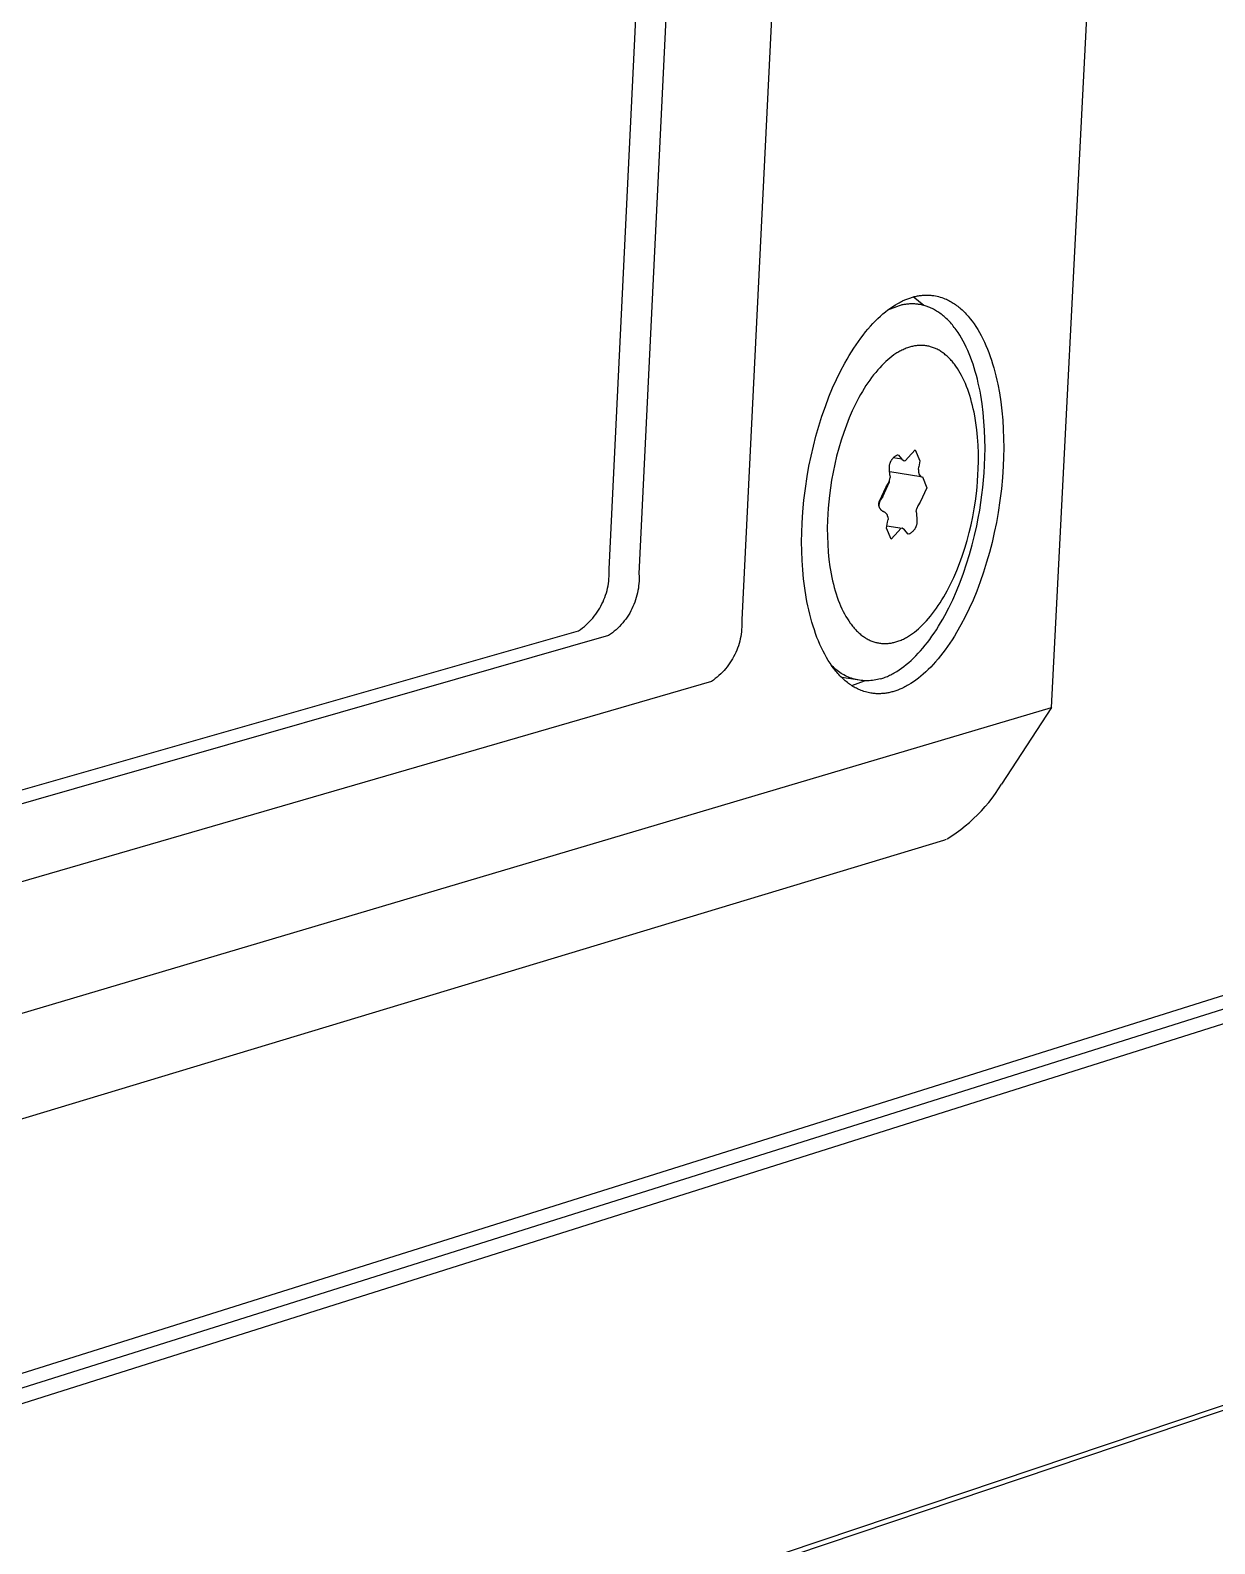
# Model space of a CAD drawing. Header units: millimetres. Extents: x -573 to 3430, y 0 to 3769.
# Drawn here: x 1743.19 to 1770.36, y 301.5 to 336.22 of the extents above; entities that cross this region are included whole.
import ezdxf

# ---------------------------------------------------------------- set-up
doc = ezdxf.new("R2010")
doc.units = ezdxf.units.MM
doc.layers.add('01 Basic thick', color=7, linetype='Continuous', lineweight=35)

msp = doc.modelspace()

# ---------------------------------------------------------------- linework, layer by layer
at = {"layer": '01 Basic thick', "lineweight": -3}
for p, q in [((1766.614, 320.687), (1768.791, 363.261)), ((1761.218, 357.505), (1759.505, 322.7)), ((1756.461, 323.862), (1758.026, 356.199)), ((1758.719, 356.116), (1757.147, 323.753)), ((1839.818, 335.619), (1560.049, 247.367)), ((1840.007, 335.393), (1560.294, 246.942)), ((1834.781, 334.295), (1573.54, 252.074)), ((1763.119, 329.905), (1762.851, 329.8)), ((1762.86, 329.808), (1762.917, 329.849)), ((1762.917, 329.849), (1762.973, 329.888)), ((1762.973, 329.888), (1763.03, 329.924)), ((1763.03, 329.924), (1763.086, 329.957)), ((1763.086, 329.957), (1763.114, 329.973)), ((1763.114, 329.973), (1763.142, 329.988)), ((1763.14, 329.911), (1763.119, 329.905)), ((1763.16, 329.916), (1763.14, 329.911)), ((1763.142, 329.988), (1763.169, 330.002)), ((1763.181, 329.921), (1763.16, 329.916)), ((1763.169, 330.002), (1763.197, 330.015)), ((1763.202, 329.925), (1763.181, 329.921)), ((1763.197, 330.015), (1763.244, 330.036)), ((1763.223, 329.929), (1763.202, 329.925)), ((1763.245, 329.932), (1763.223, 329.929)), ((1763.244, 330.036), (1763.29, 330.055)), ((1763.266, 329.936), (1763.245, 329.932)), ((1763.287, 329.938), (1763.266, 329.936)), ((1763.308, 329.941), (1763.287, 329.938)), ((1763.29, 330.055), (1763.335, 330.073)), ((1763.329, 329.943), (1763.308, 329.941)), ((1763.351, 329.944), (1763.329, 329.943)), ((1763.335, 330.073), (1763.381, 330.088)), ((1763.372, 329.945), (1763.351, 329.944)), ((1763.393, 329.946), (1763.372, 329.945)), ((1763.381, 330.088), (1763.403, 330.095)), ((1763.415, 329.946), (1763.393, 329.946)), ((1763.403, 330.095), (1763.426, 330.102)), ((1763.436, 329.946), (1763.415, 329.946)), ((1763.426, 330.102), (1763.448, 330.108)), ((1763.457, 329.946), (1763.436, 329.946)), ((1763.684, 329.912), (1763.441, 330.106)), ((1763.448, 330.108), (1763.471, 330.114)), ((1763.479, 329.945), (1763.457, 329.946)), ((1763.471, 330.114), (1763.493, 330.119)), ((1763.5, 329.943), (1763.479, 329.945)), ((1763.493, 330.119), (1763.516, 330.124)), ((1763.521, 329.941), (1763.5, 329.943)), ((1763.516, 330.124), (1763.539, 330.128)), ((1763.543, 329.939), (1763.521, 329.941)), ((1763.539, 330.128), (1763.561, 330.132)), ((1763.564, 329.936), (1763.543, 329.939)), ((1763.561, 330.132), (1763.583, 330.136)), ((1763.586, 329.933), (1763.564, 329.936)), ((1763.583, 330.136), (1763.605, 330.139)), ((1763.607, 329.929), (1763.586, 329.933)), ((1763.605, 330.139), (1763.627, 330.141)), ((1763.628, 329.925), (1763.607, 329.929)), ((1763.627, 330.141), (1763.649, 330.143)), ((1763.65, 329.92), (1763.628, 329.925)), ((1763.649, 330.143), (1763.671, 330.145)), ((1763.671, 329.915), (1763.65, 329.92)), ((1763.671, 330.145), (1763.693, 330.147)), ((1763.692, 329.909), (1763.671, 329.915)), ((1763.714, 329.903), (1763.692, 329.909)), ((1763.693, 330.147), (1763.715, 330.147)), ((1763.735, 329.897), (1763.714, 329.903)), ((1763.715, 330.147), (1763.737, 330.148)), ((1763.756, 329.889), (1763.735, 329.897)), ((1763.737, 330.148), (1763.759, 330.148)), ((1763.777, 329.882), (1763.756, 329.889)), ((1763.759, 330.148), (1763.781, 330.148)), ((1763.798, 329.874), (1763.777, 329.882)), ((1763.781, 330.148), (1763.803, 330.147)), ((1763.824, 329.863), (1763.798, 329.874)), ((1763.803, 330.147), (1763.825, 330.146)), ((1763.85, 329.852), (1763.824, 329.863)), ((1763.825, 330.146), (1763.847, 330.144)), ((1763.847, 330.144), (1763.87, 330.142)), ((1763.876, 329.84), (1763.85, 329.852)), ((1763.87, 330.142), (1763.892, 330.139)), ((1763.892, 330.139), (1763.914, 330.136)), ((1763.914, 330.136), (1763.95, 330.13)), ((1763.95, 330.13), (1763.987, 330.123)), ((1763.987, 330.123), (1764.023, 330.114)), ((1764.023, 330.114), (1764.059, 330.104)), ((1764.059, 330.104), (1764.095, 330.093)), ((1764.095, 330.093), (1764.131, 330.08)), ((1764.131, 330.08), (1764.167, 330.066)), ((1764.167, 330.066), (1764.203, 330.051)), ((1764.203, 330.051), (1764.229, 330.038)), ((1764.229, 330.038), (1764.255, 330.025)), ((1764.255, 330.025), (1764.281, 330.011)), ((1764.281, 330.011), (1764.307, 329.997)), ((1764.307, 329.997), (1764.333, 329.982)), ((1764.333, 329.982), (1764.359, 329.966)), ((1764.359, 329.966), (1764.384, 329.949)), ((1764.384, 329.949), (1764.41, 329.931)), ((1764.41, 329.931), (1764.435, 329.913)), ((1764.435, 329.913), (1764.46, 329.894)), ((1764.46, 329.894), (1764.485, 329.874)), ((1764.485, 329.874), (1764.51, 329.853)), ((1764.51, 329.853), (1764.535, 329.832)), ((1762.459, 329.435), (1762.516, 329.497)), ((1762.516, 329.497), (1762.573, 329.556)), ((1762.573, 329.556), (1762.631, 329.612)), ((1762.631, 329.612), (1762.688, 329.665)), ((1762.688, 329.665), (1762.745, 329.716)), ((1762.745, 329.716), (1762.803, 329.763)), ((1762.803, 329.763), (1762.86, 329.808)), ((1763.901, 329.827), (1763.876, 329.84)), ((1763.927, 329.813), (1763.901, 329.827)), ((1763.952, 329.798), (1763.927, 329.813)), ((1763.977, 329.783), (1763.952, 329.798)), ((1764.002, 329.767), (1763.977, 329.783)), ((1764.027, 329.75), (1764.002, 329.767)), ((1764.052, 329.733), (1764.027, 329.75)), ((1764.077, 329.714), (1764.052, 329.733)), ((1764.101, 329.695), (1764.077, 329.714)), ((1764.126, 329.675), (1764.101, 329.695)), ((1764.15, 329.655), (1764.126, 329.675)), ((1764.174, 329.633), (1764.15, 329.655)), ((1764.198, 329.611), (1764.174, 329.633)), ((1764.222, 329.589), (1764.198, 329.611)), ((1764.245, 329.565), (1764.222, 329.589)), ((1764.268, 329.541), (1764.245, 329.565)), ((1764.291, 329.516), (1764.268, 329.541)), ((1764.314, 329.49), (1764.291, 329.516)), ((1764.535, 329.832), (1764.559, 329.81)), ((1764.559, 329.81), (1764.583, 329.787)), ((1764.583, 329.787), (1764.607, 329.764)), ((1764.607, 329.764), (1764.631, 329.739)), ((1764.631, 329.739), (1764.655, 329.714)), ((1764.655, 329.714), (1764.678, 329.689)), ((1764.678, 329.689), (1764.702, 329.662)), ((1764.702, 329.662), (1764.725, 329.635)), ((1764.725, 329.635), (1764.747, 329.607)), ((1764.747, 329.607), (1764.792, 329.549)), ((1764.792, 329.549), (1764.836, 329.489)), ((1762.182, 329.086), (1762.235, 329.16)), ((1762.235, 329.16), (1762.29, 329.232)), ((1762.29, 329.232), (1762.346, 329.302)), ((1762.346, 329.302), (1762.402, 329.37)), ((1762.402, 329.37), (1762.459, 329.435)), ((1764.337, 329.464), (1764.314, 329.49)), ((1764.359, 329.436), (1764.337, 329.464)), ((1764.381, 329.408), (1764.359, 329.436)), ((1764.403, 329.38), (1764.381, 329.408)), ((1764.424, 329.35), (1764.403, 329.38)), ((1764.467, 329.289), (1764.424, 329.35)), ((1764.508, 329.226), (1764.467, 329.289)), ((1764.548, 329.159), (1764.508, 329.226)), ((1764.585, 329.092), (1764.548, 329.159)), ((1764.836, 329.489), (1764.878, 329.425)), ((1764.878, 329.425), (1764.92, 329.359)), ((1764.92, 329.359), (1764.96, 329.29)), ((1764.96, 329.29), (1764.999, 329.219)), ((1764.999, 329.219), (1765.036, 329.145)), ((1761.972, 328.764), (1762.023, 328.848)), ((1762.023, 328.848), (1762.076, 328.93)), ((1762.076, 328.93), (1762.128, 329.009)), ((1762.128, 329.009), (1762.182, 329.086)), ((1763.043, 328.805), (1763.02, 328.79)), ((1763.066, 328.82), (1763.043, 328.805)), ((1763.089, 328.834), (1763.066, 328.82)), ((1763.112, 328.847), (1763.089, 328.834)), ((1763.134, 328.86), (1763.112, 328.847)), ((1763.157, 328.872), (1763.134, 328.86)), ((1763.18, 328.884), (1763.157, 328.872)), ((1763.205, 328.896), (1763.18, 328.884)), ((1763.23, 328.908), (1763.205, 328.896)), ((1763.256, 328.918), (1763.23, 328.908)), ((1763.281, 328.928), (1763.256, 328.918)), ((1763.305, 328.938), (1763.281, 328.928)), ((1763.33, 328.946), (1763.305, 328.938)), ((1763.355, 328.954), (1763.33, 328.946)), ((1763.379, 328.961), (1763.355, 328.954)), ((1763.401, 328.967), (1763.379, 328.961)), ((1763.422, 328.972), (1763.401, 328.967)), ((1763.444, 328.976), (1763.422, 328.972)), ((1763.465, 328.981), (1763.444, 328.976)), ((1763.487, 328.984), (1763.465, 328.981)), ((1763.509, 328.987), (1763.487, 328.984)), ((1763.531, 328.99), (1763.509, 328.987)), ((1763.553, 328.991), (1763.531, 328.99)), ((1763.575, 328.993), (1763.553, 328.991)), ((1763.597, 328.994), (1763.575, 328.993)), ((1763.619, 328.994), (1763.597, 328.994)), ((1763.641, 328.993), (1763.619, 328.994)), ((1763.663, 328.992), (1763.641, 328.993)), ((1763.685, 328.991), (1763.663, 328.992)), ((1763.707, 328.989), (1763.685, 328.991)), ((1763.729, 328.986), (1763.707, 328.989)), ((1763.751, 328.983), (1763.729, 328.986)), ((1763.773, 328.979), (1763.751, 328.983)), ((1763.795, 328.974), (1763.773, 328.979)), ((1763.817, 328.969), (1763.795, 328.974)), ((1763.839, 328.963), (1763.817, 328.969)), ((1763.861, 328.957), (1763.839, 328.963)), ((1763.883, 328.949), (1763.861, 328.957)), ((1763.904, 328.942), (1763.883, 328.949)), ((1763.926, 328.933), (1763.904, 328.942)), ((1763.948, 328.924), (1763.926, 328.933)), ((1763.969, 328.914), (1763.948, 328.924)), ((1763.991, 328.904), (1763.969, 328.914)), ((1764.012, 328.893), (1763.991, 328.904)), ((1764.034, 328.881), (1764.012, 328.893)), ((1764.055, 328.868), (1764.034, 328.881)), ((1764.076, 328.855), (1764.055, 328.868)), ((1764.096, 328.842), (1764.076, 328.855)), ((1764.116, 328.827), (1764.096, 328.842)), ((1764.137, 328.813), (1764.116, 328.827)), ((1764.156, 328.797), (1764.137, 328.813)), ((1764.621, 329.023), (1764.585, 329.092)), ((1764.656, 328.951), (1764.621, 329.023)), ((1764.69, 328.877), (1764.656, 328.951)), ((1764.722, 328.801), (1764.69, 328.877)), ((1765.036, 329.145), (1765.073, 329.069)), ((1765.073, 329.069), (1765.107, 328.991)), ((1765.107, 328.991), (1765.141, 328.911)), ((1765.141, 328.911), (1765.173, 328.828)), ((1765.173, 328.828), (1765.204, 328.743)), ((1761.774, 328.406), (1761.871, 328.589)), ((1761.871, 328.589), (1761.921, 328.678)), ((1761.921, 328.678), (1761.972, 328.764)), ((1762.67, 328.482), (1762.624, 328.43)), ((1762.717, 328.531), (1762.67, 328.482)), ((1762.763, 328.578), (1762.717, 328.531)), ((1762.81, 328.622), (1762.763, 328.578)), ((1762.857, 328.664), (1762.81, 328.622)), ((1762.903, 328.703), (1762.857, 328.664)), ((1762.95, 328.74), (1762.903, 328.703)), ((1762.996, 328.774), (1762.95, 328.74)), ((1763.02, 328.79), (1762.996, 328.774)), ((1764.176, 328.781), (1764.156, 328.797)), ((1764.196, 328.764), (1764.176, 328.781)), ((1764.215, 328.747), (1764.196, 328.764)), ((1764.235, 328.729), (1764.215, 328.747)), ((1764.254, 328.71), (1764.235, 328.729)), ((1764.273, 328.691), (1764.254, 328.71)), ((1764.292, 328.671), (1764.273, 328.691)), ((1764.311, 328.65), (1764.292, 328.671)), ((1764.329, 328.629), (1764.311, 328.65)), ((1764.347, 328.607), (1764.329, 328.629)), ((1764.365, 328.585), (1764.347, 328.607)), ((1764.383, 328.562), (1764.365, 328.585)), ((1764.401, 328.538), (1764.383, 328.562)), ((1764.418, 328.514), (1764.401, 328.538)), ((1764.453, 328.464), (1764.418, 328.514)), ((1764.486, 328.411), (1764.453, 328.464)), ((1764.753, 328.723), (1764.722, 328.801)), ((1764.783, 328.643), (1764.753, 328.723)), ((1764.811, 328.561), (1764.783, 328.643)), ((1764.839, 328.477), (1764.811, 328.561)), ((1764.864, 328.392), (1764.839, 328.477)), ((1765.204, 328.743), (1765.233, 328.657)), ((1765.233, 328.657), (1765.261, 328.568)), ((1765.261, 328.568), (1765.288, 328.478)), ((1765.288, 328.478), (1765.313, 328.386)), ((1761.591, 328.017), (1761.681, 328.215)), ((1761.681, 328.215), (1761.774, 328.406)), ((1762.398, 328.136), (1762.356, 328.072)), ((1762.441, 328.198), (1762.398, 328.136)), ((1762.486, 328.26), (1762.441, 328.198)), ((1762.532, 328.319), (1762.486, 328.26)), ((1762.578, 328.376), (1762.532, 328.319)), ((1762.624, 328.43), (1762.578, 328.376)), ((1764.518, 328.357), (1764.486, 328.411)), ((1764.549, 328.3), (1764.518, 328.357)), ((1764.58, 328.241), (1764.549, 328.3)), ((1764.609, 328.18), (1764.58, 328.241)), ((1764.637, 328.117), (1764.609, 328.18)), ((1764.664, 328.051), (1764.637, 328.117)), ((1764.889, 328.305), (1764.864, 328.392)), ((1764.912, 328.216), (1764.889, 328.305)), ((1764.933, 328.126), (1764.912, 328.216)), ((1764.953, 328.035), (1764.933, 328.126)), ((1765.313, 328.386), (1765.336, 328.293)), ((1765.336, 328.293), (1765.359, 328.198)), ((1765.359, 328.198), (1765.379, 328.102)), ((1839.476, 327.853), (1560.348, 233.995)), ((1761.424, 327.594), (1761.506, 327.813)), ((1761.506, 327.813), (1761.591, 328.017)), ((1762.193, 327.796), (1762.154, 327.723)), ((1762.233, 327.868), (1762.193, 327.796)), ((1762.273, 327.938), (1762.233, 327.868)), ((1762.315, 328.006), (1762.273, 327.938)), ((1762.356, 328.072), (1762.315, 328.006)), ((1764.69, 327.982), (1764.664, 328.051)), ((1764.714, 327.912), (1764.69, 327.982)), ((1764.737, 327.841), (1764.714, 327.912)), ((1764.76, 327.768), (1764.737, 327.841)), ((1764.78, 327.693), (1764.76, 327.768)), ((1764.972, 327.942), (1764.953, 328.035)), ((1764.989, 327.849), (1764.972, 327.942)), ((1765.02, 327.652), (1764.989, 327.849)), ((1765.379, 328.102), (1765.416, 327.907)), ((1765.416, 327.907), (1765.448, 327.701)), ((1839.259, 327.683), (1560.105, 233.743)), ((1761.346, 327.371), (1761.424, 327.594)), ((1762.042, 327.492), (1761.972, 327.331)), ((1762.116, 327.647), (1762.042, 327.492)), ((1762.154, 327.723), (1762.116, 327.647)), ((1764.8, 327.617), (1764.78, 327.693)), ((1764.818, 327.539), (1764.8, 327.617)), ((1764.835, 327.461), (1764.818, 327.539)), ((1764.85, 327.381), (1764.835, 327.461)), ((1765.045, 327.452), (1765.02, 327.652)), ((1765.063, 327.25), (1765.045, 327.452)), ((1765.448, 327.701), (1765.473, 327.492)), ((1765.473, 327.492), (1765.492, 327.282)), ((1761.209, 326.915), (1761.275, 327.145)), ((1761.275, 327.145), (1761.346, 327.371)), ((1761.906, 327.165), (1761.844, 326.995)), ((1761.972, 327.331), (1761.906, 327.165)), ((1764.877, 327.219), (1764.85, 327.381)), ((1764.899, 327.054), (1764.877, 327.219)), ((1765.077, 327.047), (1765.063, 327.25)), ((1765.492, 327.282), (1765.505, 327.069)), ((1765.505, 327.069), (1765.513, 326.857)), ((1761.149, 326.684), (1761.209, 326.915)), ((1761.785, 326.817), (1761.732, 326.636)), ((1761.844, 326.995), (1761.785, 326.817)), ((1764.916, 326.887), (1764.899, 327.054)), ((1764.928, 326.705), (1764.916, 326.887)), ((1765.084, 326.843), (1765.077, 327.047)), ((1765.086, 326.639), (1765.084, 326.843)), ((1765.513, 326.857), (1765.515, 326.644)), ((1761.048, 326.22), (1761.096, 326.452)), ((1761.096, 326.452), (1761.149, 326.684)), ((1761.683, 326.454), (1761.64, 326.271)), ((1761.732, 326.636), (1761.683, 326.454)), ((1762.945, 326.368), (1762.951, 326.377)), ((1762.951, 326.377), (1762.958, 326.386)), ((1762.958, 326.386), (1762.965, 326.395)), ((1762.965, 326.395), (1762.972, 326.403)), ((1762.972, 326.403), (1762.979, 326.411)), ((1763.179, 326.385), (1762.978, 326.416)), ((1762.979, 326.411), (1762.987, 326.419)), ((1762.987, 326.419), (1762.995, 326.427)), ((1762.995, 326.427), (1763.003, 326.434)), ((1763.003, 326.434), (1763.011, 326.441)), ((1763.011, 326.441), (1763.02, 326.448)), ((1763.02, 326.448), (1763.029, 326.454)), ((1763.029, 326.454), (1763.038, 326.461)), ((1763.038, 326.461), (1763.047, 326.466)), ((1763.047, 326.466), (1763.057, 326.472)), ((1763.057, 326.472), (1763.066, 326.477)), ((1763.066, 326.477), (1763.076, 326.482)), ((1763.076, 326.482), (1763.086, 326.487)), ((1763.092, 326.486), (1763.179, 326.385)), ((1763.179, 326.385), (1763.231, 326.344)), ((1763.265, 326.354), (1763.323, 326.425)), ((1763.323, 326.425), (1763.484, 326.598)), ((1763.483, 326.598), (1763.487, 326.597)), ((1763.487, 326.598), (1763.59, 326.344)), ((1764.935, 326.522), (1764.928, 326.705)), ((1764.936, 326.34), (1764.935, 326.522)), ((1765.076, 326.236), (1765.084, 326.437)), ((1765.084, 326.437), (1765.086, 326.639)), ((1765.512, 326.433), (1765.504, 326.224)), ((1765.515, 326.644), (1765.512, 326.433)), ((1761.007, 325.99), (1761.048, 326.22)), ((1761.601, 326.087), (1761.568, 325.905)), ((1761.64, 326.271), (1761.601, 326.087)), ((1762.892, 326.202), (1762.893, 326.213)), ((1762.892, 326.191), (1762.892, 326.202)), ((1762.892, 326.18), (1762.892, 326.191)), ((1762.893, 326.169), (1762.892, 326.18)), ((1762.893, 326.213), (1762.894, 326.224)), ((1762.894, 326.159), (1762.893, 326.169)), ((1762.894, 326.224), (1762.895, 326.235)), ((1762.895, 326.148), (1762.894, 326.159)), ((1762.895, 326.235), (1762.897, 326.246)), ((1762.905, 326.018), (1762.895, 326.148)), ((1762.897, 326.246), (1762.899, 326.257)), ((1762.899, 326.257), (1762.901, 326.268)), ((1762.901, 326.268), (1762.904, 326.278)), ((1763.617, 325.98), (1762.901, 326.091)), ((1762.904, 326.278), (1762.907, 326.289)), ((1762.907, 326.289), (1762.911, 326.299)), ((1762.911, 326.299), (1762.915, 326.31)), ((1762.915, 326.31), (1762.919, 326.32)), ((1762.919, 326.32), (1762.923, 326.33)), ((1762.923, 326.33), (1762.928, 326.34)), ((1762.928, 326.34), (1762.934, 326.349)), ((1762.934, 326.349), (1762.939, 326.359)), ((1762.939, 326.359), (1762.945, 326.368)), ((1763.231, 326.344), (1763.265, 326.354)), ((1763.557, 326.147), (1763.567, 326.205)), ((1763.557, 326.147), (1763.564, 326.084)), ((1763.564, 326.084), (1763.578, 326.031)), ((1763.59, 326.344), (1763.567, 326.205)), ((1763.578, 326.031), (1763.617, 325.98)), ((1764.925, 326.021), (1764.932, 326.159)), ((1764.932, 326.159), (1764.936, 326.34)), ((1765.053, 325.905), (1765.066, 326.072)), ((1765.066, 326.072), (1765.076, 326.236)), ((1765.504, 326.224), (1765.487, 325.967)), ((1760.932, 325.441), (1760.965, 325.713)), ((1760.965, 325.713), (1761.007, 325.99)), ((1761.54, 325.725), (1761.516, 325.547)), ((1761.568, 325.905), (1761.54, 325.725)), ((1762.663, 325.418), (1762.82, 325.752)), ((1762.741, 325.528), (1762.897, 325.861)), ((1762.82, 325.752), (1762.813, 325.753)), ((1762.82, 325.752), (1762.876, 325.832)), ((1762.876, 325.832), (1762.896, 325.896)), ((1762.896, 325.896), (1762.909, 325.964)), ((1762.897, 325.861), (1762.899, 325.898)), ((1762.905, 326.018), (1762.909, 325.964)), ((1763.754, 325.727), (1763.597, 325.394)), ((1763.617, 325.986), (1763.651, 325.981)), ((1763.627, 325.98), (1763.651, 325.981)), ((1763.654, 325.98), (1763.754, 325.727)), ((1764.889, 325.599), (1764.904, 325.742)), ((1764.904, 325.742), (1764.916, 325.883)), ((1764.916, 325.883), (1764.925, 326.021)), ((1765.015, 325.563), (1765.036, 325.735)), ((1765.036, 325.735), (1765.053, 325.905)), ((1765.462, 325.704), (1765.429, 325.434)), ((1765.487, 325.967), (1765.462, 325.704)), ((1760.907, 325.175), (1760.932, 325.441)), ((1761.501, 325.402), (1761.489, 325.261)), ((1761.516, 325.547), (1761.501, 325.402)), ((1762.651, 325.366), (1762.652, 325.373)), ((1762.651, 325.36), (1762.651, 325.366)), ((1762.651, 325.353), (1762.651, 325.36)), ((1762.651, 325.346), (1762.651, 325.353)), ((1762.651, 325.34), (1762.651, 325.346)), ((1762.651, 325.333), (1762.651, 325.34)), ((1762.652, 325.327), (1762.651, 325.333)), ((1762.652, 325.373), (1762.653, 325.38)), ((1762.662, 325.377), (1762.652, 325.317)), ((1762.653, 325.38), (1762.654, 325.386)), ((1762.654, 325.386), (1762.655, 325.393)), ((1762.655, 325.393), (1762.657, 325.399)), ((1762.657, 325.399), (1762.659, 325.405)), ((1762.659, 325.405), (1762.661, 325.412)), ((1762.661, 325.412), (1762.663, 325.418)), ((1762.665, 325.385), (1762.685, 325.448)), ((1762.741, 325.528), (1762.685, 325.448)), ((1763.597, 325.394), (1763.542, 325.314)), ((1764.837, 325.243), (1764.865, 325.422)), ((1764.865, 325.422), (1764.889, 325.599)), ((1764.964, 325.212), (1764.991, 325.388)), ((1764.991, 325.388), (1765.015, 325.563)), ((1765.429, 325.434), (1765.388, 325.161)), ((1760.891, 324.916), (1760.907, 325.175)), ((1761.48, 325.121), (1761.473, 324.983)), ((1761.489, 325.261), (1761.48, 325.121)), ((1762.653, 325.32), (1762.652, 325.327)), ((1762.654, 325.313), (1762.653, 325.32)), ((1762.655, 325.307), (1762.654, 325.313)), ((1762.657, 325.301), (1762.655, 325.307)), ((1762.659, 325.294), (1762.657, 325.301)), ((1762.661, 325.288), (1762.659, 325.294)), ((1762.663, 325.282), (1762.661, 325.288)), ((1762.666, 325.275), (1762.663, 325.282)), ((1762.668, 325.269), (1762.666, 325.275)), ((1762.671, 325.263), (1762.668, 325.269)), ((1762.674, 325.257), (1762.671, 325.263)), ((1762.678, 325.252), (1762.674, 325.257)), ((1762.681, 325.246), (1762.678, 325.252)), ((1762.685, 325.241), (1762.681, 325.246)), ((1762.689, 325.235), (1762.685, 325.241)), ((1762.693, 325.23), (1762.689, 325.235)), ((1762.697, 325.225), (1762.693, 325.23)), ((1762.701, 325.22), (1762.697, 325.225)), ((1762.706, 325.215), (1762.701, 325.22)), ((1762.711, 325.21), (1762.706, 325.215)), ((1762.716, 325.206), (1762.711, 325.21)), ((1762.721, 325.202), (1762.716, 325.206)), ((1762.726, 325.197), (1762.721, 325.202)), ((1762.731, 325.194), (1762.726, 325.197)), ((1762.737, 325.19), (1762.731, 325.194)), ((1762.742, 325.186), (1762.737, 325.19)), ((1762.748, 325.183), (1762.742, 325.186)), ((1762.754, 325.18), (1762.748, 325.183)), ((1762.76, 325.177), (1762.754, 325.18)), ((1762.766, 325.174), (1762.76, 325.177)), ((1762.772, 325.171), (1762.766, 325.174)), ((1762.778, 325.169), (1762.772, 325.171)), ((1762.785, 325.167), (1762.778, 325.169)), ((1762.791, 325.165), (1762.785, 325.167)), ((1762.84, 325.114), (1762.791, 325.165)), ((1762.854, 325.061), (1762.84, 325.114)), ((1762.851, 324.94), (1762.861, 324.998)), ((1762.854, 325.061), (1762.861, 324.998)), ((1763.509, 325.182), (1763.522, 325.251)), ((1763.509, 325.182), (1763.513, 325.129)), ((1763.513, 325.129), (1763.523, 324.999)), ((1763.542, 325.314), (1763.522, 325.251)), ((1763.523, 324.999), (1763.524, 324.989)), ((1763.524, 324.989), (1763.525, 324.978)), ((1764.766, 324.881), (1764.804, 325.063)), ((1764.804, 325.063), (1764.837, 325.243)), ((1764.896, 324.856), (1764.932, 325.034)), ((1764.932, 325.034), (1764.964, 325.212)), ((1765.388, 325.161), (1765.347, 324.933)), ((1760.88, 324.491), (1760.883, 324.704)), ((1760.883, 324.704), (1760.891, 324.916)), ((1761.473, 324.983), (1761.469, 324.8)), ((1761.469, 324.8), (1761.471, 324.617)), ((1762.828, 324.801), (1762.851, 324.94)), ((1762.93, 324.548), (1762.828, 324.801)), ((1762.833, 324.858), (1763.187, 324.802)), ((1763.095, 324.721), (1762.93, 324.548)), ((1763.153, 324.792), (1763.095, 324.721)), ((1763.187, 324.802), (1763.153, 324.792)), ((1763.24, 324.762), (1763.187, 324.802)), ((1763.326, 324.661), (1763.24, 324.762)), ((1763.342, 324.665), (1763.332, 324.661)), ((1763.352, 324.67), (1763.342, 324.665)), ((1763.361, 324.675), (1763.352, 324.67)), ((1763.371, 324.681), (1763.361, 324.675)), ((1763.38, 324.687), (1763.371, 324.681)), ((1763.389, 324.693), (1763.38, 324.687)), ((1763.398, 324.699), (1763.389, 324.693)), ((1763.407, 324.706), (1763.398, 324.699)), ((1763.415, 324.713), (1763.407, 324.706)), ((1763.423, 324.721), (1763.415, 324.713)), ((1763.431, 324.728), (1763.423, 324.721)), ((1763.439, 324.736), (1763.431, 324.728)), ((1763.446, 324.744), (1763.439, 324.736)), ((1763.453, 324.753), (1763.446, 324.744)), ((1763.46, 324.761), (1763.453, 324.753)), ((1763.467, 324.77), (1763.46, 324.761)), ((1763.473, 324.779), (1763.467, 324.77)), ((1763.479, 324.789), (1763.473, 324.779)), ((1763.484, 324.798), (1763.479, 324.789)), ((1763.489, 324.808), (1763.484, 324.798)), ((1763.494, 324.817), (1763.489, 324.808)), ((1763.499, 324.827), (1763.494, 324.817)), ((1763.503, 324.838), (1763.499, 324.827)), ((1763.507, 324.848), (1763.503, 324.838)), ((1763.51, 324.858), (1763.507, 324.848)), ((1763.514, 324.869), (1763.51, 324.858)), ((1763.516, 324.879), (1763.514, 324.869)), ((1763.519, 324.89), (1763.516, 324.879)), ((1763.521, 324.901), (1763.519, 324.89)), ((1763.522, 324.912), (1763.521, 324.901)), ((1763.524, 324.923), (1763.522, 324.912)), ((1763.525, 324.934), (1763.524, 324.923)), ((1763.525, 324.978), (1763.525, 324.967)), ((1763.525, 324.967), (1763.526, 324.956)), ((1763.526, 324.956), (1763.525, 324.945)), ((1763.525, 324.945), (1763.525, 324.934)), ((1764.675, 324.518), (1764.723, 324.699)), ((1764.723, 324.699), (1764.766, 324.881)), ((1764.847, 324.636), (1764.896, 324.856)), ((1765.3, 324.704), (1765.247, 324.474)), ((1765.347, 324.933), (1765.3, 324.704)), ((1760.883, 324.277), (1760.88, 324.491)), ((1761.471, 324.617), (1761.478, 324.433)), ((1761.478, 324.433), (1761.49, 324.249)), ((1764.564, 324.162), (1764.622, 324.339)), ((1764.622, 324.339), (1764.675, 324.518)), ((1764.731, 324.197), (1764.792, 324.416)), ((1764.792, 324.416), (1764.847, 324.636)), ((1765.247, 324.474), (1765.189, 324.245)), ((1760.891, 324.062), (1760.883, 324.277)), ((1760.905, 323.848), (1760.891, 324.062)), ((1761.49, 324.249), (1761.507, 324.082)), ((1761.507, 324.082), (1761.53, 323.916)), ((1764.437, 323.827), (1764.503, 323.993)), ((1764.503, 323.993), (1764.564, 324.162)), ((1764.592, 323.768), (1764.664, 323.981)), ((1764.664, 323.981), (1764.731, 324.197)), ((1765.124, 324.018), (1765.053, 323.793)), ((1765.189, 324.245), (1765.124, 324.018)), ((1756.454, 323.587), (1756.46, 323.642)), ((1756.46, 323.642), (1756.463, 323.697)), ((1756.464, 323.807), (1756.461, 323.862)), ((1756.463, 323.697), (1756.464, 323.752)), ((1756.464, 323.752), (1756.464, 323.807)), ((1757.147, 323.753), (1757.15, 323.698)), ((1757.15, 323.643), (1757.149, 323.588)), ((1757.15, 323.698), (1757.15, 323.643)), ((1760.925, 323.636), (1760.905, 323.848)), ((1760.951, 323.426), (1760.925, 323.636)), ((1761.53, 323.916), (1761.543, 323.834)), ((1761.543, 323.834), (1761.558, 323.753)), ((1761.558, 323.753), (1761.573, 323.673)), ((1761.573, 323.673), (1761.591, 323.595)), ((1761.591, 323.595), (1761.609, 323.517)), ((1764.295, 323.513), (1764.368, 323.667)), ((1764.368, 323.667), (1764.437, 323.827)), ((1764.515, 323.56), (1764.592, 323.768)), ((1765.053, 323.793), (1764.977, 323.572)), ((1756.365, 323.213), (1756.384, 323.265)), ((1756.384, 323.265), (1756.4, 323.318)), ((1756.4, 323.318), (1756.415, 323.371)), ((1756.415, 323.371), (1756.427, 323.425)), ((1756.427, 323.425), (1756.438, 323.479)), ((1756.438, 323.479), (1756.447, 323.533)), ((1756.447, 323.533), (1756.454, 323.587)), ((1757.101, 323.261), (1757.087, 323.208)), ((1757.114, 323.315), (1757.101, 323.261)), ((1757.125, 323.369), (1757.114, 323.315)), ((1757.134, 323.423), (1757.125, 323.369)), ((1757.141, 323.478), (1757.134, 323.423)), ((1757.146, 323.533), (1757.141, 323.478)), ((1757.149, 323.588), (1757.146, 323.533)), ((1760.983, 323.219), (1760.951, 323.426)), ((1761.609, 323.517), (1761.629, 323.441)), ((1761.629, 323.441), (1761.65, 323.366)), ((1761.65, 323.366), (1761.672, 323.293)), ((1761.672, 323.293), (1761.696, 323.221)), ((1764.139, 323.223), (1764.179, 323.292)), ((1764.179, 323.292), (1764.218, 323.364)), ((1764.218, 323.364), (1764.295, 323.513)), ((1764.345, 323.159), (1764.432, 323.356)), ((1764.432, 323.356), (1764.515, 323.56)), ((1764.895, 323.355), (1764.812, 323.152)), ((1764.977, 323.572), (1764.895, 323.355)), ((1756.189, 322.872), (1756.219, 322.918)), ((1756.219, 322.918), (1756.248, 322.965)), ((1756.248, 322.965), (1756.275, 323.013)), ((1756.275, 323.013), (1756.3, 323.062)), ((1756.3, 323.062), (1756.324, 323.112)), ((1756.324, 323.112), (1756.345, 323.162)), ((1756.345, 323.162), (1756.365, 323.213)), ((1756.961, 322.902), (1756.935, 322.854)), ((1756.987, 322.951), (1756.961, 322.902)), ((1757.01, 323.001), (1756.987, 322.951)), ((1757.032, 323.052), (1757.01, 323.001)), ((1757.052, 323.103), (1757.032, 323.052)), ((1757.07, 323.155), (1757.052, 323.103)), ((1757.087, 323.208), (1757.07, 323.155)), ((1761.001, 323.121), (1760.983, 323.219)), ((1761.021, 323.023), (1761.001, 323.121)), ((1761.042, 322.927), (1761.021, 323.023)), ((1761.065, 322.832), (1761.042, 322.927)), ((1761.696, 323.221), (1761.721, 323.151)), ((1761.721, 323.151), (1761.747, 323.083)), ((1761.747, 323.083), (1761.775, 323.017)), ((1761.775, 323.017), (1761.803, 322.954)), ((1761.803, 322.954), (1761.833, 322.893)), ((1763.883, 322.841), (1763.928, 322.901)), ((1763.928, 322.901), (1763.973, 322.963)), ((1763.973, 322.963), (1764.015, 323.025)), ((1764.015, 323.025), (1764.057, 323.089)), ((1764.057, 323.089), (1764.098, 323.155)), ((1764.098, 323.155), (1764.139, 323.223)), ((1764.164, 322.8), (1764.256, 322.975)), ((1764.256, 322.975), (1764.345, 323.159)), ((1764.724, 322.955), (1764.631, 322.765)), ((1764.812, 323.152), (1764.724, 322.955)), ((1755.895, 322.546), (1755.936, 322.582)), ((1755.936, 322.582), (1755.977, 322.62)), ((1755.977, 322.62), (1756.016, 322.659)), ((1756.016, 322.659), (1756.053, 322.699)), ((1756.053, 322.699), (1756.09, 322.74)), ((1756.09, 322.74), (1756.124, 322.783)), ((1756.124, 322.783), (1756.158, 322.827)), ((1756.158, 322.827), (1756.189, 322.872)), ((1756.74, 322.588), (1756.702, 322.548)), ((1756.776, 322.63), (1756.74, 322.588)), ((1756.811, 322.672), (1756.776, 322.63)), ((1756.844, 322.716), (1756.811, 322.672)), ((1756.876, 322.761), (1756.844, 322.716)), ((1756.906, 322.807), (1756.876, 322.761)), ((1756.935, 322.854), (1756.906, 322.807)), ((1759.505, 322.7), (1759.507, 322.645)), ((1759.508, 322.59), (1759.506, 322.535)), ((1759.507, 322.645), (1759.508, 322.59)), ((1761.089, 322.738), (1761.065, 322.832)), ((1761.115, 322.646), (1761.089, 322.738)), ((1761.142, 322.556), (1761.115, 322.646)), ((1761.171, 322.468), (1761.142, 322.556)), ((1761.833, 322.893), (1761.863, 322.834)), ((1761.863, 322.834), (1761.895, 322.778)), ((1761.895, 322.778), (1761.928, 322.724)), ((1761.928, 322.724), (1761.961, 322.672)), ((1761.961, 322.672), (1761.996, 322.622)), ((1761.996, 322.622), (1762.013, 322.598)), ((1762.013, 322.598), (1762.031, 322.575)), ((1762.031, 322.575), (1762.049, 322.552)), ((1763.607, 322.536), (1763.653, 322.581)), ((1763.653, 322.581), (1763.699, 322.628)), ((1763.699, 322.628), (1763.746, 322.678)), ((1763.746, 322.678), (1763.792, 322.73)), ((1763.792, 322.73), (1763.838, 322.784)), ((1763.838, 322.784), (1763.883, 322.841)), ((1764.02, 322.551), (1764.068, 322.632)), ((1764.068, 322.632), (1764.117, 322.715)), ((1764.117, 322.715), (1764.164, 322.8)), ((1764.535, 322.583), (1764.436, 322.409)), ((1764.631, 322.765), (1764.535, 322.583)), ((1726.7, 314.137), (1755.763, 322.447)), ((1756.449, 322.336), (1727.168, 313.944)), ((1755.763, 322.447), (1755.808, 322.479)), ((1755.808, 322.479), (1755.852, 322.512)), ((1755.852, 322.512), (1755.895, 322.546)), ((1756.494, 322.368), (1756.449, 322.336)), ((1756.538, 322.401), (1756.494, 322.368)), ((1756.581, 322.435), (1756.538, 322.401)), ((1756.623, 322.471), (1756.581, 322.435)), ((1756.663, 322.509), (1756.623, 322.471)), ((1756.702, 322.548), (1756.663, 322.509)), ((1759.459, 322.209), (1759.444, 322.156)), ((1759.471, 322.263), (1759.459, 322.209)), ((1759.482, 322.316), (1759.471, 322.263)), ((1759.491, 322.371), (1759.482, 322.316)), ((1759.498, 322.425), (1759.491, 322.371)), ((1759.503, 322.48), (1759.498, 322.425)), ((1759.506, 322.535), (1759.503, 322.48)), ((1761.201, 322.381), (1761.171, 322.468)), ((1761.232, 322.296), (1761.201, 322.381)), ((1761.265, 322.214), (1761.232, 322.296)), ((1761.299, 322.134), (1761.265, 322.214)), ((1762.049, 322.552), (1762.068, 322.53)), ((1762.068, 322.53), (1762.086, 322.508)), ((1762.086, 322.508), (1762.105, 322.487)), ((1762.105, 322.487), (1762.123, 322.467)), ((1762.123, 322.467), (1762.142, 322.447)), ((1762.142, 322.447), (1762.162, 322.428)), ((1762.162, 322.428), (1762.181, 322.41)), ((1762.181, 322.41), (1762.201, 322.392)), ((1762.201, 322.392), (1762.22, 322.375)), ((1762.22, 322.375), (1762.24, 322.358)), ((1762.24, 322.358), (1762.26, 322.342)), ((1762.26, 322.342), (1762.28, 322.327)), ((1762.28, 322.327), (1762.3, 322.313)), ((1762.3, 322.313), (1762.321, 322.299)), ((1762.321, 322.299), (1762.341, 322.286)), ((1762.341, 322.286), (1762.362, 322.273)), ((1762.362, 322.273), (1762.384, 322.261)), ((1762.384, 322.261), (1762.405, 322.249)), ((1762.405, 322.249), (1762.427, 322.238)), ((1762.427, 322.238), (1762.448, 322.228)), ((1762.448, 322.228), (1762.47, 322.219)), ((1762.47, 322.219), (1762.492, 322.21)), ((1762.492, 322.21), (1762.513, 322.202)), ((1763.064, 322.198), (1763.088, 322.207)), ((1763.088, 322.207), (1763.113, 322.215)), ((1763.113, 322.215), (1763.138, 322.225)), ((1763.138, 322.225), (1763.163, 322.235)), ((1763.163, 322.235), (1763.188, 322.247)), ((1763.188, 322.247), (1763.213, 322.258)), ((1763.213, 322.258), (1763.239, 322.271)), ((1763.239, 322.271), (1763.261, 322.283)), ((1763.261, 322.283), (1763.284, 322.295)), ((1763.284, 322.295), (1763.306, 322.308)), ((1763.306, 322.308), (1763.329, 322.322)), ((1763.329, 322.322), (1763.352, 322.337)), ((1763.352, 322.337), (1763.375, 322.352)), ((1763.375, 322.352), (1763.398, 322.367)), ((1763.398, 322.367), (1763.421, 322.383)), ((1763.421, 322.383), (1763.467, 322.418)), ((1763.467, 322.418), (1763.514, 322.455)), ((1763.514, 322.455), (1763.56, 322.494)), ((1763.56, 322.494), (1763.607, 322.536)), ((1763.766, 322.182), (1763.818, 322.251)), ((1763.818, 322.251), (1763.869, 322.322)), ((1763.869, 322.322), (1763.92, 322.396)), ((1763.92, 322.396), (1763.97, 322.472)), ((1763.97, 322.472), (1764.02, 322.551)), ((1764.334, 322.243), (1764.282, 322.164)), ((1764.385, 322.325), (1764.334, 322.243)), ((1764.436, 322.409), (1764.385, 322.325)), ((1759.345, 321.9), (1759.32, 321.851)), ((1759.368, 321.95), (1759.345, 321.9)), ((1759.39, 322), (1759.368, 321.95)), ((1759.41, 322.052), (1759.39, 322)), ((1759.428, 322.104), (1759.41, 322.052)), ((1759.444, 322.156), (1759.428, 322.104)), ((1761.334, 322.056), (1761.299, 322.134)), ((1761.371, 321.98), (1761.334, 322.056)), ((1761.409, 321.907), (1761.371, 321.98)), ((1761.449, 321.836), (1761.409, 321.907)), ((1762.513, 322.202), (1762.535, 322.195)), ((1762.535, 322.195), (1762.557, 322.188)), ((1762.557, 322.188), (1762.579, 322.182)), ((1762.579, 322.182), (1762.601, 322.176)), ((1762.601, 322.176), (1762.623, 322.171)), ((1762.623, 322.171), (1762.645, 322.167)), ((1762.645, 322.167), (1762.667, 322.163)), ((1762.667, 322.163), (1762.689, 322.16)), ((1762.689, 322.16), (1762.712, 322.158)), ((1762.712, 322.158), (1762.734, 322.156)), ((1762.734, 322.156), (1762.756, 322.155)), ((1762.756, 322.155), (1762.778, 322.155)), ((1762.778, 322.155), (1762.8, 322.155)), ((1762.8, 322.155), (1762.822, 322.155)), ((1762.822, 322.155), (1762.844, 322.156)), ((1762.844, 322.156), (1762.866, 322.158)), ((1762.866, 322.158), (1762.888, 322.16)), ((1762.888, 322.16), (1762.91, 322.163)), ((1762.91, 322.163), (1762.932, 322.166)), ((1762.932, 322.166), (1762.953, 322.17)), ((1762.953, 322.17), (1762.975, 322.175)), ((1762.975, 322.175), (1762.997, 322.18)), ((1762.997, 322.18), (1763.018, 322.185)), ((1763.018, 322.185), (1763.04, 322.191)), ((1763.04, 322.191), (1763.064, 322.198)), ((1763.445, 321.819), (1763.5, 321.874)), ((1763.5, 321.874), (1763.555, 321.931)), ((1763.555, 321.931), (1763.608, 321.99)), ((1763.608, 321.99), (1763.661, 322.051)), ((1763.661, 322.051), (1763.714, 322.115)), ((1763.714, 322.115), (1763.766, 322.182)), ((1764.066, 321.87), (1764.011, 321.802)), ((1764.122, 321.941), (1764.066, 321.87)), ((1764.176, 322.012), (1764.122, 321.941)), ((1764.229, 322.087), (1764.176, 322.012)), ((1764.282, 322.164), (1764.229, 322.087)), ((1759.099, 321.537), (1759.062, 321.497)), ((1759.135, 321.578), (1759.099, 321.537)), ((1759.17, 321.621), (1759.135, 321.578)), ((1759.203, 321.665), (1759.17, 321.621)), ((1759.235, 321.71), (1759.203, 321.665)), ((1759.265, 321.756), (1759.235, 321.71)), ((1759.293, 321.803), (1759.265, 321.756)), ((1759.32, 321.851), (1759.293, 321.803)), ((1761.489, 321.768), (1761.449, 321.836)), ((1761.456, 321.824), (1761.457, 321.834)), ((1761.532, 321.702), (1761.489, 321.768)), ((1761.575, 321.639), (1761.532, 321.702)), ((1761.582, 321.639), (1761.556, 321.666)), ((1761.619, 321.579), (1761.575, 321.639)), ((1761.608, 321.612), (1761.582, 321.639)), ((1761.635, 321.586), (1761.608, 321.612)), ((1761.642, 321.55), (1761.619, 321.579)), ((1761.664, 321.561), (1761.635, 321.586)), ((1761.665, 321.522), (1761.642, 321.55)), ((1761.693, 321.537), (1761.664, 321.561)), ((1761.688, 321.495), (1761.665, 321.522)), ((1761.723, 321.514), (1761.693, 321.537)), ((1761.754, 321.492), (1761.723, 321.514)), ((1763.006, 321.483), (1763.06, 321.515)), ((1763.06, 321.515), (1763.115, 321.55)), ((1763.115, 321.55), (1763.169, 321.588)), ((1763.169, 321.588), (1763.224, 321.628)), ((1763.224, 321.628), (1763.279, 321.671)), ((1763.279, 321.671), (1763.335, 321.718)), ((1763.335, 321.718), (1763.39, 321.767)), ((1763.39, 321.767), (1763.445, 321.819)), ((1763.784, 321.558), (1763.727, 321.504)), ((1763.841, 321.614), (1763.784, 321.558)), ((1763.898, 321.674), (1763.841, 321.614)), ((1763.954, 321.736), (1763.898, 321.674)), ((1764.011, 321.802), (1763.954, 321.736)), ((1758.81, 321.284), (1726.839, 311.998)), ((1758.855, 321.316), (1758.81, 321.284)), ((1758.899, 321.349), (1758.855, 321.316)), ((1758.942, 321.384), (1758.899, 321.349)), ((1758.983, 321.42), (1758.942, 321.384)), ((1759.023, 321.458), (1758.983, 321.42)), ((1759.062, 321.497), (1759.023, 321.458)), ((1761.711, 321.468), (1761.688, 321.495)), ((1761.734, 321.442), (1761.711, 321.468)), ((1761.758, 321.417), (1761.734, 321.442)), ((1761.785, 321.471), (1761.754, 321.492)), ((1761.782, 321.392), (1761.758, 321.417)), ((1761.806, 321.369), (1761.782, 321.392)), ((1761.817, 321.452), (1761.785, 321.471)), ((1762.205, 321.311), (1761.802, 321.377)), ((1761.831, 321.345), (1761.806, 321.369)), ((1761.85, 321.433), (1761.817, 321.452)), ((1761.855, 321.323), (1761.831, 321.345)), ((1761.883, 321.416), (1761.85, 321.433)), ((1761.88, 321.302), (1761.855, 321.323)), ((1761.905, 321.281), (1761.88, 321.302)), ((1761.917, 321.399), (1761.883, 321.416)), ((1761.93, 321.261), (1761.905, 321.281)), ((1761.91, 321.407), (1761.911, 321.407)), ((1761.952, 321.384), (1761.917, 321.399)), ((1761.955, 321.241), (1761.93, 321.261)), ((1761.987, 321.37), (1761.952, 321.384)), ((1761.98, 321.223), (1761.955, 321.241)), ((1762.006, 321.205), (1761.98, 321.223)), ((1762.022, 321.358), (1761.987, 321.37)), ((1762.031, 321.188), (1762.006, 321.205)), ((1762.058, 321.346), (1762.022, 321.358)), ((1762.057, 321.172), (1762.031, 321.188)), ((1762.034, 321.19), (1762.322, 321.3)), ((1762.083, 321.156), (1762.057, 321.172)), ((1762.095, 321.336), (1762.058, 321.346)), ((1762.131, 321.327), (1762.095, 321.336)), ((1762.168, 321.319), (1762.131, 321.327)), ((1762.205, 321.313), (1762.168, 321.319)), ((1762.243, 321.307), (1762.205, 321.313)), ((1762.28, 321.304), (1762.243, 321.307)), ((1762.318, 321.301), (1762.28, 321.304)), ((1762.355, 321.3), (1762.318, 321.301)), ((1762.393, 321.3), (1762.355, 321.3)), ((1762.431, 321.301), (1762.393, 321.3)), ((1762.468, 321.303), (1762.431, 321.301)), ((1762.506, 321.307), (1762.468, 321.303)), ((1762.543, 321.313), (1762.506, 321.307)), ((1762.58, 321.319), (1762.543, 321.313)), ((1762.617, 321.327), (1762.58, 321.319)), ((1762.654, 321.336), (1762.617, 321.327)), ((1762.69, 321.346), (1762.654, 321.336)), ((1762.69, 321.346), (1762.716, 321.354)), ((1762.716, 321.354), (1762.741, 321.362)), ((1762.741, 321.362), (1762.767, 321.371)), ((1762.767, 321.371), (1762.793, 321.381)), ((1762.793, 321.381), (1762.82, 321.391)), ((1762.82, 321.391), (1762.846, 321.402)), ((1762.846, 321.402), (1762.872, 321.414)), ((1762.872, 321.414), (1762.899, 321.426)), ((1762.899, 321.426), (1762.926, 321.44)), ((1762.926, 321.44), (1762.952, 321.453)), ((1762.952, 321.453), (1762.979, 321.468)), ((1762.979, 321.468), (1763.006, 321.483)), ((1763.276, 321.175), (1763.249, 321.161)), ((1763.304, 321.19), (1763.276, 321.175)), ((1763.332, 321.206), (1763.304, 321.19)), ((1763.388, 321.24), (1763.332, 321.206)), ((1763.444, 321.277), (1763.388, 321.24)), ((1763.5, 321.317), (1763.444, 321.277)), ((1763.557, 321.359), (1763.5, 321.317)), ((1763.614, 321.405), (1763.557, 321.359)), ((1763.671, 321.453), (1763.614, 321.405)), ((1763.727, 321.504), (1763.671, 321.453)), ((1762.109, 321.142), (1762.083, 321.156)), ((1762.135, 321.128), (1762.109, 321.142)), ((1762.161, 321.114), (1762.135, 321.128)), ((1762.188, 321.102), (1762.161, 321.114)), ((1762.214, 321.09), (1762.188, 321.102)), ((1762.246, 321.077), (1762.214, 321.09)), ((1762.277, 321.066), (1762.246, 321.077)), ((1762.309, 321.055), (1762.277, 321.066)), ((1762.341, 321.045), (1762.309, 321.055)), ((1762.373, 321.036), (1762.341, 321.045)), ((1762.405, 321.029), (1762.373, 321.036)), ((1762.437, 321.022), (1762.405, 321.029)), ((1762.469, 321.016), (1762.437, 321.022)), ((1762.494, 321.013), (1762.469, 321.016)), ((1762.518, 321.01), (1762.494, 321.013)), ((1762.542, 321.007), (1762.518, 321.01)), ((1762.567, 321.005), (1762.542, 321.007)), ((1762.591, 321.004), (1762.567, 321.005)), ((1762.616, 321.003), (1762.591, 321.004)), ((1762.64, 321.002), (1762.616, 321.003)), ((1762.664, 321.003), (1762.64, 321.002)), ((1762.689, 321.003), (1762.664, 321.003)), ((1762.713, 321.005), (1762.689, 321.003)), ((1762.737, 321.006), (1762.713, 321.005)), ((1762.761, 321.009), (1762.737, 321.006)), ((1762.785, 321.011), (1762.761, 321.009)), ((1762.81, 321.015), (1762.785, 321.011)), ((1762.834, 321.018), (1762.81, 321.015)), ((1762.858, 321.023), (1762.834, 321.018)), ((1762.88, 321.027), (1762.858, 321.023)), ((1762.903, 321.032), (1762.88, 321.027)), ((1762.925, 321.037), (1762.903, 321.032)), ((1762.948, 321.043), (1762.925, 321.037)), ((1762.971, 321.049), (1762.948, 321.043)), ((1762.993, 321.056), (1762.971, 321.049)), ((1763.016, 321.063), (1762.993, 321.056)), ((1763.038, 321.07), (1763.016, 321.063)), ((1763.083, 321.087), (1763.038, 321.07)), ((1763.129, 321.105), (1763.083, 321.087)), ((1763.175, 321.125), (1763.129, 321.105)), ((1763.221, 321.147), (1763.175, 321.125)), ((1763.249, 321.161), (1763.221, 321.147)), ((1717.242, 306.026), (1766.614, 320.687)), ((1766.614, 320.687), (1765.468, 318.927)), ((1765.326, 318.714), (1765.399, 318.819)), ((1765.399, 318.819), (1765.468, 318.927)), ((1765.003, 318.319), (1765.089, 318.413)), ((1765.089, 318.413), (1765.171, 318.511)), ((1765.171, 318.511), (1765.251, 318.611)), ((1765.251, 318.611), (1765.326, 318.714)), ((1764.631, 317.969), (1764.728, 318.052)), ((1764.728, 318.052), (1764.823, 318.138)), ((1764.823, 318.138), (1764.914, 318.227)), ((1764.914, 318.227), (1765.003, 318.319)), ((1764.215, 317.672), (1764.323, 317.741)), ((1764.323, 317.741), (1764.428, 317.814)), ((1764.428, 317.814), (1764.53, 317.89)), ((1764.53, 317.89), (1764.631, 317.969)), ((1716.091, 303.125), (1764.139, 317.643)), ((1764.139, 317.643), (1764.205, 317.667))]:
    msp.add_line(p, q, dxfattribs=at)

doc.saveas('drawing.dxf')
